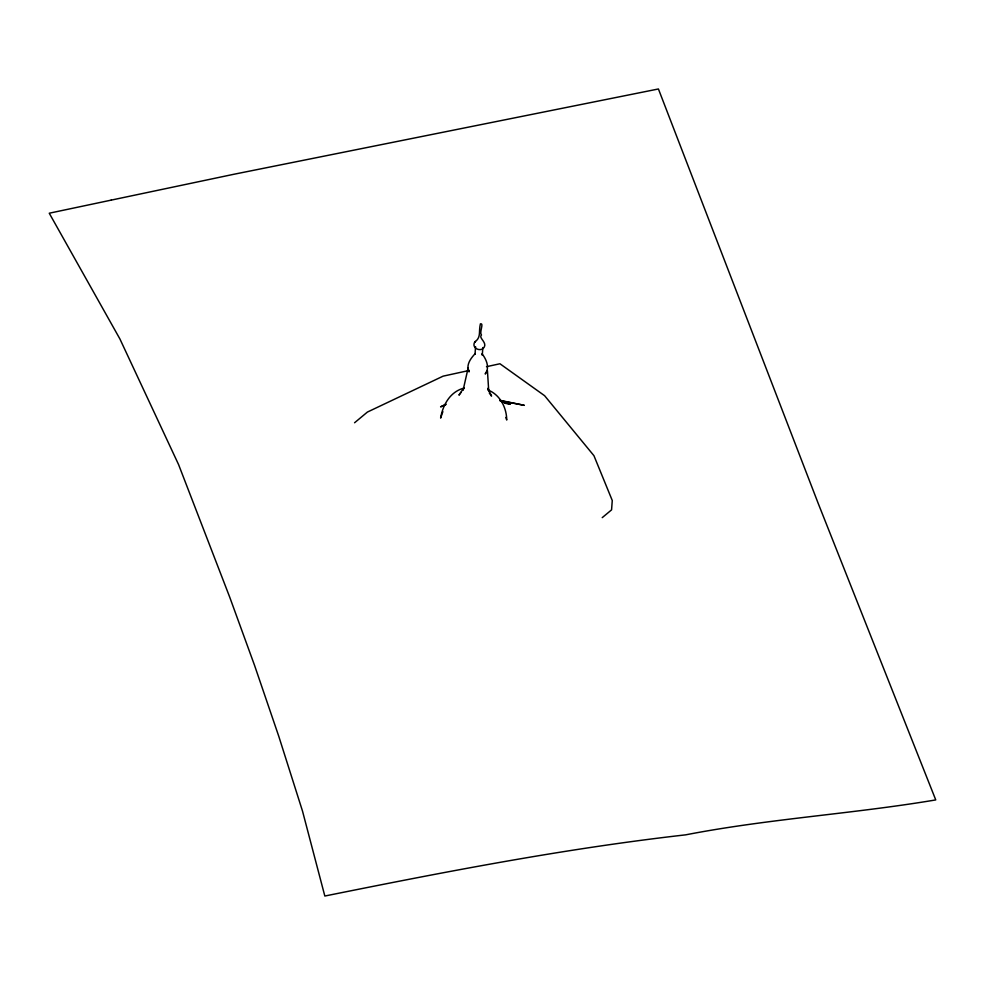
<?xml version="1.0" encoding="UTF-8"?>
<svg xmlns="http://www.w3.org/2000/svg" width="985" height="985" viewBox="0 0 985 985"><rect width="100%" height="100%" fill="white"/><g stroke="black" fill="none" stroke-linecap="round" stroke-linejoin="round"><path stroke-width="1.48" d="M475.57 346.621L475.016 354.243L475.262 353.541C470.707 358.343 465.683 365.066 469.032 371.911L469.032 370.2M482.835 347.582L482.281 355.203L482.281 354.465M442.868 411.656L440.615 418.096C442.844 404.933 450.059 391.808 463.8 388.152M474.61 342.251C471.298 348.222 480.963 352.495 484.152 347.262C487.267 342.263 478.144 337.855 481.493 334.986C478.932 332.721 484.349 322.735 480.421 323.819C478.353 332.351 481.591 336.932 474.61 342.251L475.299 341.364M468.121 368.045L463.122 390.122L463.997 387.634L458.961 395.145L461.263 392.129M485.839 372.404L485.26 374.041C489.976 367.479 486.381 359.427 482.034 353.738M354.563 422.762L367.405 412.062L443.102 376.159L468.528 370.606M602.229 517.642L611.574 509.861L612.264 500.503L593.943 455.698L544.606 395.699L499.937 363.76L486.479 366.691M445.959 404.096L440.603 406.854L445.848 404.663M499.789 400.304L524.315 405.327L500.146 400.673M500.269 400.969L510.255 404.269L504.369 403.136M488.117 390.023C500.06 394.825 506.598 407.568 506.733 420.041L505.834 417.418M489.262 392.953L491.564 396.105L487.858 388.336L488.732 390.885L487.427 370.582M111.182 200.127L49.25 213.216L119.911 338.963L178.605 464.637L229.714 597.144L254.549 665.367L278.78 736.324L302.518 811.135L324.828 896.03C444.432 871.897 564.319 848.614 685.634 834.849C768.349 818.781 852.69 813.905 935.75 799.918L818.276 503.581L658.423 88.97L233.864 174.271L111.182 200.127"/></g></svg>
